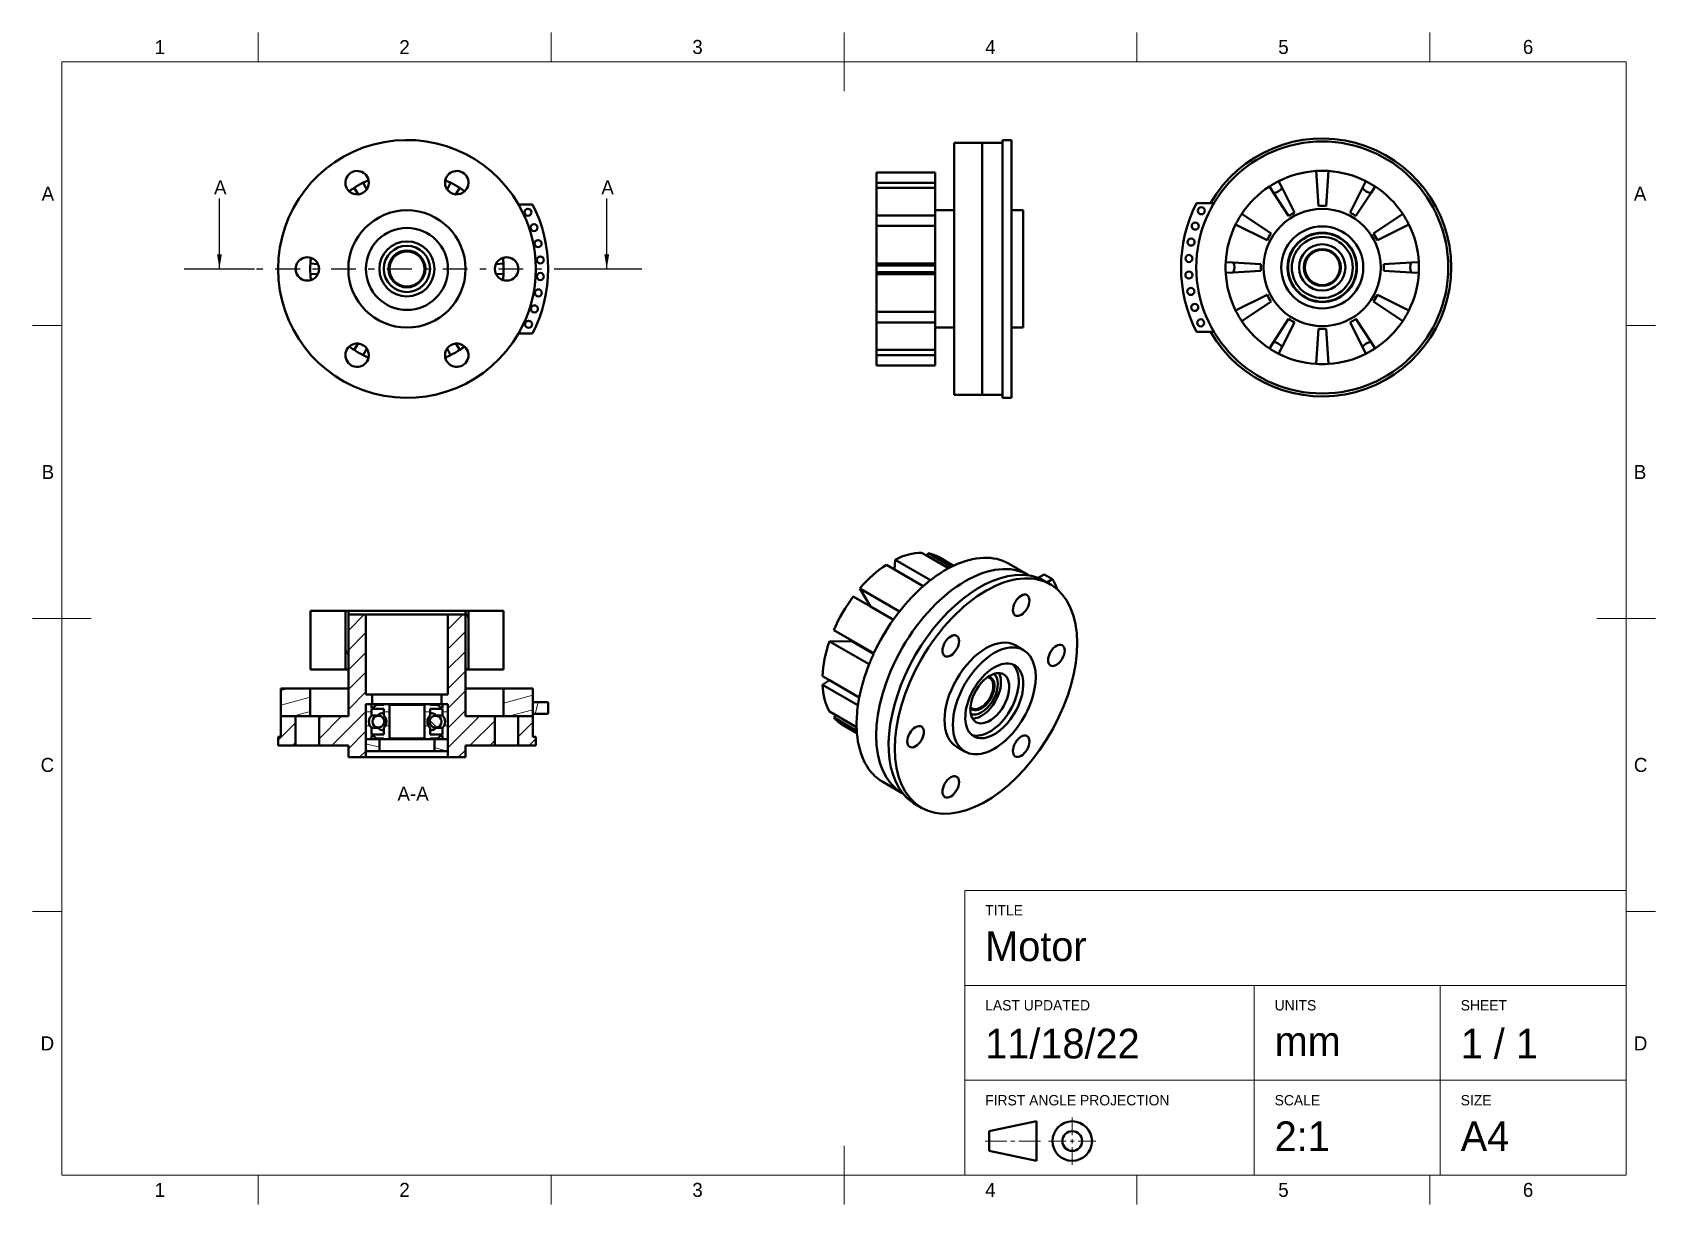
# Model space of a CAD drawing. Header units: millimetres. Extents: x 15 to 292, y 5 to 205.
import ezdxf

# ---------------------------------------------------------------- set-up
doc = ezdxf.new("R2010")
doc.units = ezdxf.units.MM
doc.linetypes.add('SectionLineISO', pattern=[13.758333, 4.233333, -2.116667, 1.058333, -2.116667, 4.233333])
for name, color, linetype in [('Annotations', 7, 'Continuous'), ('Border', 7, 'Continuous'), ('Geometries', 7, 'Continuous')]:
    doc.layers.add(name, color=color, linetype=linetype)
doc.styles.add('Shapr0', font='txt', dxfattribs={"height": 2.3925})
doc.styles.add('Shapr1', font='txt', dxfattribs={"height": 2.3925})
doc.styles.add('Shapr2', font='txt', dxfattribs={"height": 1.19625})
doc.styles.add('Shapr6', font='txt', dxfattribs={"height": 1.19625})
doc.dimstyles.new('ISO-25', dxfattribs={"dimtxt": 2.5, "dimasz": 2.5, "dimexe": 1.25, "dimexo": 0.625, "dimtad": 1, "dimtxsty": 'Standard', "dimcen": 2.5, "dimadec": 0, "dimazin": 0, "dimtfac": 1, "dimtmove": 0, "dimatfit": 3, "dimfxl": 1, "dimarcsym": 0})

# ---------------------------------------------------------------- blocks, each defined once
blk = doc.blocks.new('*U3')
at = {"layer": 'Border', "linetype": 'Continuous', "lineweight": 15}
for p, q in [((287, 58.6), (174.1, 58.6)), ((174.1, 10), (174.1, 58.6)), ((287, 10), (287, 58.6)), ((287, 42.4), (174.1, 42.4)), ((223.5, 10), (223.5, 42.4)), ((255.25, 10), (255.25, 42.4)), ((287, 26.2), (174.1, 26.2)), ((192.450088, 16.837486), (192.450088, 19.875004)), ((177.6, 15.82498), (181.312522, 15.82498)), ((181.987526, 15.82498), (182.66253, 15.82498)), ((187.050056, 15.82498), (183.337534, 15.82498)), ((191.437582, 15.82498), (188.400064, 15.82498)), ((192.112586, 15.82498), (192.78759, 15.82498)), ((192.450088, 15.487478), (192.450088, 16.162482)), ((192.450088, 14.812474), (192.450088, 11.774956)), ((193.462594, 15.82498), (196.500112, 15.82498)), ((287, 10), (174.1, 10))]:
    blk.add_line(p, q, dxfattribs=at)
at = {"layer": 'Border', "linetype": 'Continuous', "lineweight": 40}
for p, q in [((178.275004, 17.51249), (186.375052, 19.2)), ((178.275004, 17.51249), (178.275004, 14.13747)), ((186.375052, 19.2), (186.375052, 12.44996)), ((178.275004, 14.13747), (186.375052, 12.44996))]:
    blk.add_line(p, q, dxfattribs=at)
for radius in [3.37502, 1.68751]:
    blk.add_circle((192.450088, 15.82498), radius, dxfattribs=at)
blk = doc.blocks.new('*U2')
at = {"layer": 'Annotations', "linetype": 'Continuous', "lineweight": -3}
for p, q in [((40.91, 164.65), (52.91, 164.65)), ((107.01, 164.65), (119.01, 164.65))]:
    blk.add_line(p, q, dxfattribs=at)
at = {"layer": 'Annotations', "linetype": 'SectionLineISO', "lineweight": -3, "flags": 128}
blk.add_lwpolyline([(46.91, 164.65), (113.01, 164.65)], dxfattribs=at)
at = {"layer": 'Annotations', "linetype": 'Continuous', "lineweight": -3, "char_height": 2.39, "width": 2000, "attachment_point": 4, "style": 'Shapr2'}
for insert in [(45.99, 178.56), (112.09, 178.56)]:
    blk.add_mtext('A', dxfattribs=dict(at, insert=insert))
at = {"layer": 'Annotations', "linetype": 'Continuous', "lineweight": -3}
for points in [[(46.91, 164.65), (46.91, 176.65)], [(113.01, 164.65), (113.01, 176.65)]]:
    blk.add_leader(points, dimstyle='ISO-25', dxfattribs=at)

msp = doc.modelspace()

# ---------------------------------------------------------------- hatches: boundary and pattern name
at = {"layer": 'Geometries', "linetype": 'Continuous', "lineweight": 15}
h = msp.add_hatch(dxfattribs=at)
h.set_pattern_fill('ANSI31', color=256, scale=0.75, style=0)
h.set_pattern_definition([(45, (79.963, 93.8073), (-1.6838, 1.6838), [])])
h.paths.add_polyline_path([(71.91, 92.05), (72.99, 92.05), (72.99, 90.41), (71.91, 90.41), (71.91, 81.31), (68.91, 81.31), (68.91, 83.31), (63.91, 83.31), (63.91, 88.31), (68.91, 88.31), (68.91, 105.67), (71.91, 105.67)], flags=0)
h.paths.add_polyline_path([(59.91, 83.31), (56.91, 83.31), (56.91, 84.81), (57.41, 84.81), (57.41, 88.31), (59.91, 88.31)], flags=0)
h.paths.add_polyline_path([(100.41, 84.81), (100.91, 84.81), (100.91, 83.31), (97.91, 83.31), (97.91, 88.31), (100.41, 88.31)], flags=0)
h.paths.add_polyline_path([(85.91, 90.41), (84.83, 90.41), (84.83, 92.05), (85.91, 92.05), (85.91, 105.67), (88.91, 105.67), (88.91, 88.31), (93.91, 88.31), (93.91, 83.31), (88.91, 83.31), (88.91, 81.31), (85.91, 81.31)], flags=0)
h = msp.add_hatch(dxfattribs=at)
h.set_pattern_fill('ANSI31', color=256, scale=0.75, angle=60, style=0)
h.set_pattern_definition([(105, (79.963, 93.8073), (-2.3001, -0.6163), [])])
h.paths.add_polyline_path([(89.41, 96.31), (88.91, 96.31), (88.91, 106.31), (89.41, 106.31)], flags=0)
h.paths.add_polyline_path([(68.41, 106.31), (68.91, 106.31), (68.91, 96.31), (68.41, 96.31)], flags=0)
h = msp.add_hatch(dxfattribs=at)
h.set_pattern_fill('ANSI31', color=256, scale=0.75, angle=330, style=0)
h.set_pattern_definition([(15, (79.963, 93.8073), (-0.61631, 2.3001), [])])
h.paths.add_polyline_path([(57.41, 93.05), (62.41, 93.05), (62.41, 88.31), (57.41, 88.31)], flags=0)
h.paths.add_polyline_path([(95.41, 93.05), (100.41, 93.05), (100.41, 88.31), (95.41, 88.31)], flags=0)
h = msp.add_hatch(dxfattribs=at)
h.set_pattern_fill('ANSI31', color=256, scale=0.75, angle=315, style=0)
h.set_pattern_definition([(0, (79.963, 93.8073), (0, 2.38125), [])])
h.paths.add_polyline_path([(74.96, 85.19), (74.96, 86.32), (75.12, 86.51), (75.25, 86.72), (75.34, 86.94), (75.4, 87.18), (75.41, 87.43), (75.39, 87.67), (75.32, 87.91), (75.22, 88.13), (75.08, 88.33), (74.96, 89.6), (72.86, 89.6), (72.86, 88.47), (72.7, 88.28), (72.57, 88.07), (72.48, 87.85), (72.43, 87.61), (72.41, 87.36), (72.44, 87.12), (72.5, 86.88), (72.6, 86.66), (72.74, 86.46), (72.86, 85.19)], flags=0)
h.paths.add_polyline_path([(74.96, 84.4), (73.71, 84.52), (73.07, 85.04), (72.86, 85.04), (72.86, 84.4), (72.06, 84.4), (71.91, 84.53), (71.91, 90.25), (72.05, 90.39), (72.86, 90.4), (72.86, 89.75), (73.07, 89.75), (73.71, 90.28), (74.96, 90.28), (75.76, 90.4), (75.91, 90.26), (75.91, 84.55), (75.78, 84.4)], flags=0)
h.paths.add_polyline_path([(82.86, 89.6), (82.86, 88.47), (82.7, 88.28), (82.57, 88.07), (82.48, 87.85), (82.43, 87.61), (82.41, 87.36), (82.44, 87.12), (82.5, 86.88), (82.6, 86.66), (82.74, 86.46), (82.86, 85.19), (84.96, 85.19), (84.96, 86.32), (85.12, 86.51), (85.25, 86.72), (85.34, 86.94), (85.4, 87.18), (85.41, 87.43), (85.39, 87.67), (85.32, 87.91), (85.22, 88.13), (85.08, 88.33), (84.96, 89.6)], flags=0)
h.paths.add_polyline_path([(82.86, 84.52), (82.06, 84.4), (81.91, 84.53), (81.91, 90.25), (82.05, 90.39), (82.86, 90.4), (84.12, 90.28), (84.75, 89.75), (84.96, 89.75), (84.96, 90.4), (85.76, 90.4), (85.91, 90.26), (85.91, 84.55), (85.78, 84.4), (84.96, 84.4), (84.96, 85.04), (84.75, 85.04), (84.12, 84.52)], flags=0)
h = msp.add_hatch(dxfattribs=at)
h.set_pattern_fill('ANSI31', color=256, scale=0.75, angle=30, style=0)
h.set_pattern_definition([(75, (79.963, 93.8073), (-2.3001, 0.61631), [])])
h.paths.add_polyline_path([(100.41, 90.71), (103.01, 90.71), (103.01, 88.71), (100.41, 88.71)], flags=0)
h = msp.add_hatch(dxfattribs=at)
h.set_pattern_fill('ANSI31', color=256, scale=0.75, angle=45, style=0)
h.set_pattern_definition([(90, (79.963, 93.8073), (-2.38125, 1e-16), [])])
h.paths.add_polyline_path([(74.04, 88.4), (74.26, 88.38), (74.45, 88.31), (74.62, 88.21), (74.77, 88.08), (74.9, 87.92), (74.98, 87.74), (75.03, 87.55), (75.04, 87.35), (75.01, 87.15), (74.95, 86.96), (74.84, 86.79), (74.71, 86.64), (74.54, 86.53), (74.36, 86.44), (74.17, 86.4), (73.97, 86.39), (73.77, 86.43), (73.58, 86.5), (73.41, 86.61), (73.27, 86.75), (73.16, 86.91), (73.08, 87.09), (73.04, 87.29), (73.04, 87.49), (73.08, 87.69), (73.15, 87.87), (73.26, 88.04), (73.41, 88.18), (73.58, 88.29), (73.76, 88.36), (73.96, 88.4)], flags=0)
h = msp.add_hatch(dxfattribs=at)
h.set_pattern_fill('ANSI31', color=256, scale=0.75, angle=90, style=0)
h.set_pattern_definition([(135, (79.963, 93.8073), (-1.6838, -1.6838), [])])
h.paths.add_polyline_path([(83.79, 88.4), (84.01, 88.38), (84.2, 88.31), (84.37, 88.21), (84.52, 88.08), (84.64, 87.92), (84.73, 87.74), (84.78, 87.55), (84.79, 87.35), (84.76, 87.15), (84.7, 86.96), (84.59, 86.79), (84.46, 86.64), (84.29, 86.53), (84.11, 86.44), (83.92, 86.4), (83.72, 86.39), (83.52, 86.43), (83.33, 86.5), (83.16, 86.61), (83.02, 86.75), (82.91, 86.91), (82.83, 87.09), (82.79, 87.29), (82.79, 87.49), (82.82, 87.69), (82.9, 87.87), (83.01, 88.04), (83.16, 88.18), (83.32, 88.29), (83.51, 88.36), (83.71, 88.4)], flags=0)
h = msp.add_hatch(dxfattribs=at)
h.set_pattern_fill('ANSI31', color=256, scale=0.75, angle=300, style=0)
h.set_pattern_definition([(345, (79.963, 93.8073), (0.6163, 2.3001), [])])
h.paths.add_polyline_path([(74.21, 84.39), (74.21, 82.39), (71.91, 82.39), (71.91, 84.39)], flags=0)
h.paths.add_polyline_path([(85.91, 84.39), (85.91, 82.39), (83.61, 82.39), (83.61, 84.39)], flags=0)

# ---------------------------------------------------------------- linework, layer by layer
at = {"layer": 'Border', "linetype": 'Continuous', "lineweight": 15}
for p, q in [((53.5, 200), (53.5, 205)), ((103.5, 200), (103.5, 205)), ((153.5, 195), (153.5, 205)), ((203.5, 200), (203.5, 205)), ((253.5, 200), (253.5, 205)), ((287, 200), (20, 200)), ((20, 200), (20, 10)), ((287, 10), (287, 200)), ((20, 155), (15, 155)), ((287, 155), (292, 155)), ((25, 105), (15, 105)), ((282, 105), (292, 105)), ((20, 55), (15, 55)), ((287, 55), (292, 55)), ((153.5, 15), (153.5, 5)), ((20, 10), (287, 10)), ((53.5, 10), (53.5, 5)), ((103.5, 10), (103.5, 5)), ((203.5, 10), (203.5, 5)), ((253.5, 10), (253.5, 5))]:
    msp.add_line(p, q, dxfattribs=at)
at = {"layer": 'Geometries', "linetype": 'Continuous', "lineweight": 40}
for p, q in [((172.32, 174.65), (172.32, 186.15)), ((177.06, 186.15), (172.32, 186.15)), ((177.06, 143.15), (177.06, 186.15)), ((180.56, 186.15), (177.06, 186.15)), ((177.06, 143.15), (177.06, 186.15)), ((180.56, 186.15), (180.56, 186.65)), ((182.06, 186.65), (180.56, 186.65)), ((180.56, 143.15), (180.56, 186.15)), ((182.06, 174.65), (182.06, 186.65)), ((159.06, 179.37), (159.06, 181.12)), ((159.06, 181.12), (169.06, 181.12)), ((169.06, 179.37), (169.06, 181.12)), ((234.08, 181.37), (234.46, 175.38)), ((236.17, 181.37), (235.79, 175.38)), ((69.89, 178.46), (70.6, 177.38)), ((71.46, 179.37), (72.05, 178.22)), ((86.36, 179.37), (85.78, 178.22)), ((87.94, 178.46), (87.23, 177.38)), ((159.06, 179.37), (169.06, 179.37)), ((159.06, 179.37), (159.06, 178.46)), ((159.06, 173.79), (159.06, 178.46)), ((159.06, 178.46), (169.06, 178.46)), ((169.06, 179.37), (169.06, 178.46)), ((169.06, 174.65), (169.06, 178.46)), ((226.1, 178.71), (226.81, 177.63)), ((226.81, 177.63), (229.38, 173.69)), ((227.67, 179.62), (228.26, 178.47)), ((228.26, 178.47), (230.38, 174.27)), ((241.99, 178.47), (239.86, 174.27)), ((243.44, 177.63), (240.87, 173.69)), ((242.57, 179.62), (241.99, 178.47)), ((244.15, 178.71), (243.44, 177.63)), ((97.97, 175.65), (100.36, 175.65)), ((172.32, 174.65), (169.06, 174.65)), ((169.06, 173.79), (169.06, 174.65)), ((172.32, 154.65), (172.32, 174.65)), ((182.06, 154.65), (182.06, 174.65)), ((182.06, 174.65), (184.06, 174.65)), ((184.06, 154.65), (184.06, 174.65)), ((216.07, 175.9), (213.68, 175.9)), ((216.65, 175.9), (216.07, 175.9)), ((159.06, 173.79), (159.06, 171.98)), ((159.06, 173.79), (169.06, 173.79)), ((159.06, 165.56), (159.06, 171.98)), ((159.06, 171.98), (169.06, 171.98)), ((169.06, 173.79), (169.06, 171.98)), ((169.06, 165.56), (169.06, 171.98)), ((220.34, 172.23), (225.72, 169.56)), ((221.39, 174.04), (226.38, 170.72)), ((248.86, 174.04), (243.87, 170.72)), ((249.91, 172.23), (244.53, 169.56)), ((62.44, 165.56), (63.73, 165.49)), ((62.44, 163.74), (63.73, 163.81)), ((95.39, 165.56), (94.1, 165.49)), ((95.39, 163.74), (94.1, 163.81)), ((159.06, 165.56), (169.06, 165.56)), ((159.06, 165.56), (159.06, 165.23)), ((159.06, 165.23), (159.06, 164.07)), ((159.06, 165.23), (169.06, 165.23)), ((159.06, 163.74), (159.06, 164.07)), ((159.06, 164.07), (169.06, 164.07)), ((159.06, 157.32), (159.06, 163.74)), ((159.06, 163.74), (169.06, 163.74)), ((169.06, 165.56), (169.06, 165.23)), ((169.06, 165.23), (169.06, 164.07)), ((169.06, 163.74), (169.06, 164.07)), ((169.06, 157.32), (169.06, 163.74)), ((218.65, 165.81), (219.94, 165.74)), ((218.65, 163.99), (219.94, 164.06)), ((219.94, 165.74), (224.64, 165.48)), ((219.94, 164.06), (224.64, 164.32)), ((250.31, 165.74), (245.61, 165.48)), ((250.31, 164.06), (245.61, 164.32)), ((251.6, 165.81), (250.31, 165.74)), ((251.6, 163.99), (250.31, 164.06)), ((220.34, 157.58), (225.72, 160.24)), ((221.39, 155.76), (226.38, 159.08)), ((248.86, 155.76), (243.87, 159.08)), ((249.91, 157.58), (244.53, 160.24)), ((159.06, 155.51), (159.06, 157.32)), ((159.06, 157.32), (169.06, 157.32)), ((159.06, 150.84), (159.06, 155.51)), ((159.06, 155.51), (169.06, 155.51)), ((169.06, 155.51), (169.06, 157.32)), ((169.06, 154.65), (169.06, 155.51)), ((226.81, 152.17), (229.38, 156.11)), ((228.26, 151.33), (230.38, 155.53)), ((241.99, 151.33), (239.86, 155.53)), ((243.44, 152.17), (240.87, 156.11)), ((97.97, 153.65), (100.36, 153.65)), ((169.06, 150.84), (169.06, 154.65)), ((172.32, 154.65), (169.06, 154.65)), ((172.32, 143.15), (172.32, 154.65)), ((182.06, 154.65), (184.06, 154.65)), ((182.06, 142.65), (182.06, 154.65)), ((216.07, 153.9), (213.68, 153.9)), ((216.65, 153.9), (216.07, 153.9)), ((234.08, 148.43), (234.46, 154.42)), ((235.79, 154.42), (236.17, 148.43)), ((69.89, 150.84), (70.6, 151.92)), ((71.46, 149.93), (72.05, 151.08)), ((86.36, 149.93), (85.78, 151.08)), ((87.94, 150.84), (87.23, 151.92)), ((159.06, 149.93), (159.06, 150.84)), ((159.06, 150.84), (169.06, 150.84)), ((159.06, 148.18), (159.06, 149.93)), ((159.06, 149.93), (169.06, 149.93)), ((169.06, 149.93), (169.06, 150.84)), ((169.06, 148.18), (169.06, 149.93)), ((226.1, 151.09), (226.81, 152.17)), ((227.67, 150.18), (228.26, 151.33)), ((242.57, 150.18), (241.99, 151.33)), ((244.15, 151.09), (243.44, 152.17)), ((159.06, 148.18), (169.06, 148.18)), ((177.06, 143.15), (172.32, 143.15)), ((180.56, 143.15), (177.06, 143.15)), ((180.56, 142.65), (180.56, 143.15)), ((182.06, 142.65), (180.56, 142.65)), ((160.73, 114.17), (162.12, 113.37)), ((162.21, 115.03), (162.12, 113.37)), ((162.21, 115.03), (168.25, 111.54)), ((166.74, 116.22), (167.67, 115.68)), ((167.85, 116.12), (167.67, 115.68)), ((167.67, 115.68), (171.33, 113.57)), ((167.85, 116.12), (171.82, 113.82)), ((172.2, 114.01), (169.72, 115.44)), ((184.95, 112.43), (181.6, 114.36)), ((162.12, 113.37), (167.03, 110.53)), ((185.09, 112.34), (184.95, 112.43)), ((186.63, 111.93), (187.66, 112.52)), ((187.66, 112.52), (189.08, 111.71)), ((188.14, 111.16), (187.67, 111.43)), ((188.14, 111.16), (189.08, 111.71)), ((188.69, 110.84), (188.14, 111.16)), ((188.73, 110.82), (188.69, 110.84)), ((155.09, 108.75), (158, 107.07)), ((156.2, 110.13), (158, 107.07)), ((156.2, 110.13), (162.98, 106.22)), ((62.44, 106.31), (62.44, 96.31)), ((62.44, 106.31), (68.41, 106.31)), ((68.41, 96.31), (68.41, 106.31)), ((68.91, 106.31), (68.41, 106.31)), ((88.91, 106.31), (68.91, 106.31)), ((68.91, 106.31), (68.91, 96.31)), ((71.91, 105.67), (68.91, 105.67)), ((68.91, 96.31), (68.91, 105.67)), ((85.91, 105.67), (71.91, 105.67)), ((71.91, 105.67), (71.91, 92.05)), ((88.91, 105.67), (85.91, 105.67)), ((85.91, 92.05), (85.91, 105.67)), ((89.41, 106.31), (88.91, 106.31)), ((88.91, 96.31), (88.91, 106.31)), ((88.91, 105.67), (88.91, 96.31)), ((95.39, 106.31), (89.41, 106.31)), ((89.41, 106.31), (89.41, 96.31)), ((95.39, 106.31), (95.39, 96.31)), ((158, 107.07), (161.92, 104.8)), ((151.76, 103.01), (154.85, 101.22)), ((151.02, 101.1), (154.82, 101.12)), ((151.02, 101.1), (157.79, 97.19)), ((154.82, 101.12), (158.55, 98.97)), ((154.85, 101.22), (158.59, 99.06)), ((182.73, 100.43), (184.15, 99.61)), ((62.44, 96.31), (68.41, 96.31)), ((68.43, 96.31), (68.41, 96.31)), ((68.91, 96.31), (68.43, 96.31)), ((68.91, 93.05), (68.91, 96.31)), ((89.4, 96.31), (88.91, 96.31)), ((88.91, 93.05), (88.91, 96.31)), ((89.41, 96.31), (89.4, 96.31)), ((95.39, 96.31), (89.41, 96.31)), ((149.82, 95.17), (151.04, 94.47)), ((149.82, 93.69), (151.04, 94.47)), ((151.04, 94.47), (156.11, 91.54)), ((178.36, 94.87), (178.36, 94.87)), ((62.41, 93.05), (57.41, 93.05)), ((57.41, 88.31), (57.41, 93.05)), ((68.91, 93.05), (62.41, 93.05)), ((62.41, 88.31), (62.41, 93.05)), ((68.91, 88.31), (68.91, 93.05)), ((72.99, 92.05), (71.91, 92.05)), ((84.83, 92.05), (72.99, 92.05)), ((72.99, 92.05), (72.99, 90.41)), ((84.83, 90.41), (84.83, 92.05)), ((85.91, 92.05), (84.83, 92.05)), ((95.41, 93.05), (88.91, 93.05)), ((88.91, 88.31), (88.91, 93.05)), ((100.41, 93.05), (95.41, 93.05)), ((95.41, 93.05), (95.41, 88.31)), ((100.41, 90.71), (100.41, 93.05)), ((149.82, 93.69), (155.88, 90.19)), ((71.91, 90.41), (72.99, 90.41)), ((71.91, 90.41), (71.91, 81.31)), ((71.91, 88.31), (71.91, 90.25)), ((72.86, 90.4), (72.06, 90.4)), ((74.96, 90.4), (72.86, 90.4)), ((72.86, 90.4), (72.86, 89.75)), ((73.07, 89.75), (72.86, 89.75)), ((74.96, 89.6), (72.86, 89.6)), ((72.86, 89.6), (72.86, 88.47)), ((84.83, 90.41), (72.99, 90.41)), ((73.71, 90.28), (73.07, 89.75)), ((74.96, 90.28), (73.71, 90.28)), ((75.76, 90.4), (74.96, 90.4)), ((74.96, 90.28), (74.96, 90.4)), ((74.96, 88.89), (74.96, 89.6)), ((74.96, 88.89), (74.96, 88.47)), ((82.06, 90.4), (75.76, 90.4)), ((75.91, 90.25), (81.91, 90.25)), ((75.91, 90.25), (75.91, 84.55)), ((81.91, 84.55), (81.91, 90.25)), ((82.86, 90.4), (82.06, 90.4)), ((84.96, 90.4), (82.86, 90.4)), ((82.86, 90.28), (82.86, 90.4)), ((84.12, 90.28), (82.86, 90.28)), ((84.96, 89.6), (82.86, 89.6)), ((82.86, 88.89), (82.86, 89.6)), ((82.86, 88.47), (82.86, 88.89)), ((84.75, 89.75), (84.12, 90.28)), ((84.96, 89.75), (84.75, 89.75)), ((84.83, 90.41), (85.91, 90.41)), ((85.76, 90.4), (84.96, 90.4)), ((84.96, 89.75), (84.96, 90.4)), ((84.96, 88.47), (84.96, 89.6)), ((85.91, 81.31), (85.91, 90.41)), ((85.91, 88.31), (85.91, 90.25)), ((103.01, 90.71), (100.41, 90.71)), ((100.41, 90.71), (100.41, 88.71)), ((100.41, 90.71), (100.41, 88.71)), ((100.41, 88.31), (100.41, 88.71)), ((100.74, 88.71), (100.41, 88.71)), ((101.08, 88.71), (100.74, 88.71)), ((102.28, 88.71), (101.08, 88.71)), ((103.01, 88.71), (102.28, 88.71)), ((103.01, 90.71), (103.01, 88.71)), ((151.02, 89.14), (152.08, 88.52)), ((62.41, 88.31), (57.41, 88.31)), ((59.91, 88.31), (57.41, 88.31)), ((57.41, 88.31), (57.41, 84.81)), ((59.91, 88.31), (59.91, 83.31)), ((62.52, 88.31), (62.41, 88.31)), ((63.91, 88.31), (62.52, 88.31)), ((68.91, 88.31), (63.91, 88.31)), ((63.91, 83.31), (63.91, 88.31)), ((71.91, 84.55), (71.91, 88.31)), ((73.95, 88.47), (72.86, 88.47)), ((72.86, 86.32), (73.95, 86.32)), ((72.86, 86.32), (72.86, 85.19)), ((74.96, 86.32), (74.96, 85.9)), ((74.96, 85.19), (74.96, 85.9)), ((82.86, 85.9), (82.86, 86.32)), ((82.86, 85.19), (82.86, 85.9)), ((84.96, 88.47), (83.87, 88.47)), ((83.87, 86.32), (84.96, 86.32)), ((84.96, 85.19), (84.96, 86.32)), ((85.91, 84.55), (85.91, 88.31)), ((93.91, 88.31), (88.91, 88.31)), ((95.3, 88.31), (93.91, 88.31)), ((93.91, 88.31), (93.91, 83.31)), ((95.41, 88.31), (95.3, 88.31)), ((100.41, 88.31), (95.41, 88.31)), ((100.41, 88.31), (97.91, 88.31)), ((97.91, 83.31), (97.91, 88.31)), ((100.41, 88.31), (100.41, 84.81)), ((151.76, 88.08), (152.08, 88.52)), ((151.76, 88.08), (155.68, 85.82)), ((152.08, 88.52), (155.65, 86.46)), ((153.22, 86.87), (155.7, 85.43)), ((57.41, 84.81), (56.91, 84.81)), ((56.91, 84.81), (56.91, 83.31)), ((59.91, 83.31), (56.91, 83.31)), ((63.91, 83.31), (59.91, 83.31)), ((68.41, 83.31), (63.91, 83.31)), ((68.91, 83.31), (68.41, 83.31)), ((68.91, 83.31), (68.91, 81.31)), ((74.21, 84.39), (71.91, 84.39)), ((71.91, 82.39), (71.91, 84.39)), ((72.86, 84.4), (72.06, 84.4)), ((74.96, 85.19), (72.86, 85.19)), ((73.07, 85.04), (72.86, 85.04)), ((72.86, 85.04), (72.86, 84.4)), ((74.96, 84.4), (72.86, 84.4)), ((73.07, 85.04), (73.71, 84.52)), ((74.96, 84.52), (73.71, 84.52)), ((83.61, 84.39), (74.21, 84.39)), ((74.21, 84.39), (74.21, 82.39)), ((74.96, 84.52), (74.96, 84.4)), ((75.76, 84.4), (74.96, 84.4)), ((75.76, 84.4), (82.06, 84.4)), ((81.91, 84.55), (75.91, 84.55)), ((82.86, 84.4), (82.06, 84.4)), ((84.96, 85.19), (82.86, 85.19)), ((84.12, 84.52), (82.86, 84.52)), ((82.86, 84.52), (82.86, 84.4)), ((84.96, 84.4), (82.86, 84.4)), ((85.91, 84.39), (83.61, 84.39)), ((83.61, 82.39), (83.61, 84.39)), ((84.12, 84.52), (84.75, 85.04)), ((84.96, 85.04), (84.75, 85.04)), ((84.96, 84.4), (84.96, 85.04)), ((85.76, 84.4), (84.96, 84.4)), ((85.91, 82.39), (85.91, 84.39)), ((89.41, 83.31), (88.91, 83.31)), ((88.91, 83.31), (88.91, 81.31)), ((93.91, 83.31), (89.41, 83.31)), ((97.91, 83.31), (93.91, 83.31)), ((100.91, 83.31), (97.91, 83.31)), ((100.91, 84.81), (100.41, 84.81)), ((100.91, 84.81), (100.91, 83.31)), ((172.73, 83.11), (174.15, 82.29)), ((71.91, 81.31), (68.91, 81.31)), ((74.21, 82.39), (71.91, 82.39)), ((71.91, 81.31), (85.91, 81.31)), ((83.61, 82.39), (74.21, 82.39)), ((85.91, 82.39), (83.61, 82.39)), ((88.91, 81.31), (85.91, 81.31)), ((163.45, 75.19), (160.1, 77.12)), ((163.59, 75.1), (163.45, 75.19)), ((165.67, 73.33), (166.73, 72.71))]:
    msp.add_line(p, q, dxfattribs=at)
at = {"layer": 'Geometries', "linetype": 'Continuous', "lineweight": 40, "flags": 128}
for points in [[(178.01, 94.99), (178.02, 94.98), (178.04, 94.98), (178.06, 94.98), (178.08, 94.97), (178.09, 94.97), (178.11, 94.97), (178.13, 94.96), (178.14, 94.96)], [(178.14, 94.96), (178.15, 94.96), (178.16, 94.95), (178.18, 94.95), (178.2, 94.94), (178.22, 94.94), (178.23, 94.93), (178.25, 94.92), (178.27, 94.91), (178.28, 94.91), (178.3, 94.9), (178.32, 94.89), (178.33, 94.89)], [(178.33, 94.89), (178.33, 94.88), (178.35, 94.87), (178.36, 94.87)], [(175.17, 89.82), (175.16, 89.83), (175.15, 89.84), (175.13, 89.85), (175.12, 89.87), (175.11, 89.88), (175.1, 89.9), (175.09, 89.91), (175.08, 89.92)], [(175.31, 89.7), (175.3, 89.71), (175.28, 89.72), (175.27, 89.73), (175.25, 89.74), (175.24, 89.75), (175.23, 89.77), (175.21, 89.78), (175.2, 89.79), (175.19, 89.8), (175.17, 89.81), (175.17, 89.82)], [(175.33, 89.69), (175.31, 89.7), (175.31, 89.7)], [(175.36, 89.67), (175.34, 89.68), (175.33, 89.69), (175.33, 89.69)]]:
    msp.add_lwpolyline(points, dxfattribs=at)
at = {"layer": 'Geometries', "linetype": 'Continuous', "lineweight": 40}
for centre, radius in [((235.12, 164.9), 21.5), ((78.91, 164.65), 10), ((99.56, 174.32), 0.6), ((214.48, 174.57), 0.6), ((235.12, 164.9), 10), ((100.6, 171.7), 0.6), ((213.44, 171.95), 0.6), ((235.12, 164.9), 7), ((78.91, 164.65), 7), ((78.91, 164.65), 4.7), ((101.3, 168.97), 0.6), ((212.74, 169.22), 0.6), ((235.12, 164.9), 5.92), ((235.12, 164.9), 5.84), ((235.12, 164.9), 5.21), ((78.91, 164.65), 3.95), ((78.91, 164.65), 3.15), ((78.91, 164.65), 3), ((101.66, 166.18), 0.6), ((212.37, 166.43), 0.6), ((235.12, 164.9), 3.95), ((235.12, 164.9), 3.15), ((235.12, 164.9), 3), ((101.68, 163.36), 0.6), ((212.36, 163.61), 0.6), ((101.34, 160.56), 0.6), ((212.69, 160.81), 0.6), ((100.67, 157.83), 0.6), ((213.37, 158.08), 0.6), ((99.66, 155.2), 0.6), ((214.38, 155.45), 0.6)]:
    msp.add_circle(centre, radius, dxfattribs=at)
for centre, radius, start, end in [((78.91, 164.65), 22, 30, 330), ((235.12, 164.9), 22, 210, 150), ((70.41, 179.37), 2, 12.233, 227.767), ((87.41, 179.37), 2, 312.233, 167.767), ((235.12, 164.9), 16.5, 93.6415, 116.8403), ((235.12, 164.9), 16.5, 86.3585, 93.6415), ((235.12, 164.9), 16.5, 63.1597, 86.3585), ((78.91, 164.65), 16.5, 123.1597, 126.6285), ((70.41, 179.37), 2, 227.767, 275.2217), ((78.91, 164.65), 16.5, 116.8403, 123.1597), ((70.41, 179.37), 2, 275.2217, 324.7783), ((78.91, 164.65), 16.5, 113.3715, 116.8403), ((70.41, 179.37), 2, 324.7783, 12.233), ((87.41, 179.37), 2, 167.767, 215.2217), ((78.91, 164.65), 16.5, 63.1597, 66.6285), ((87.41, 179.37), 2, 215.2217, 264.7783), ((78.91, 164.65), 16.5, 56.8403, 63.1597), ((87.41, 179.37), 2, 264.7783, 312.233), ((78.91, 164.65), 16.5, 53.3715, 56.8403), ((235.12, 164.9), 16.5, 123.1597, 146.3585), ((235.12, 164.9), 16.5, 116.8403, 123.1597), ((226.62, 179.62), 2, 275.2217, 324.7783), ((243.62, 179.62), 2, 215.2217, 264.7783), ((235.12, 164.9), 16.5, 56.8403, 63.1597), ((235.12, 164.9), 16.5, 33.6415, 56.8403), ((78.91, 164.65), 22, 330, 30), ((78.91, 164.65), 24.1, 332.8429, 27.1571), ((235.12, 164.9), 24.1, 152.8429, 207.1571), ((235.12, 164.9), 10.5, 86.3585, 93.6415), ((235.12, 164.9), 16.5, 153.6415, 176.8403), ((235.12, 164.9), 16.5, 146.3585, 153.6415), ((235.12, 164.9), 10.5, 116.8403, 123.1597), ((235.12, 164.9), 10.5, 56.8403, 63.1597), ((235.12, 164.9), 16.5, 26.3585, 33.6415), ((235.12, 164.9), 16.5, 3.1597, 26.3585), ((235.12, 164.9), 10.5, 146.3585, 153.6415), ((235.12, 164.9), 10.5, 26.3585, 33.6415), ((61.91, 164.65), 2, 72.233, 287.767), ((78.91, 164.65), 16.5, 173.3715, 176.8403), ((61.91, 164.65), 2, 24.7783, 72.233), ((95.91, 164.65), 2, 107.767, 155.2217), ((95.91, 164.65), 2, 252.233, 107.767), ((78.91, 164.65), 16.5, 3.1597, 6.6285), ((78.91, 164.65), 16.5, 176.8403, 183.1597), ((78.91, 164.65), 16.5, 183.1597, 186.6285), ((61.91, 164.65), 2, 287.767, 335.2217), ((61.91, 164.65), 2, 335.2217, 24.7783), ((95.91, 164.65), 2, 155.2217, 204.7783), ((95.91, 164.65), 2, 204.7783, 252.233), ((78.91, 164.65), 16.5, 353.3715, 356.8403), ((78.91, 164.65), 16.5, 356.8403, 3.1597), ((235.12, 164.9), 16.5, 176.8403, 183.1597), ((235.12, 164.9), 16.5, 183.1597, 206.3585), ((218.12, 164.9), 2, 335.2217, 24.7783), ((235.12, 164.9), 10.5, 176.8403, 183.1597), ((235.12, 164.9), 10.5, 356.8403, 3.1597), ((235.12, 164.9), 16.5, 333.6415, 356.8403), ((252.12, 164.9), 2, 155.2217, 204.7783), ((235.12, 164.9), 16.5, 356.8403, 3.1597), ((235.12, 164.9), 10.5, 206.3585, 213.6415), ((235.12, 164.9), 10.5, 326.3585, 333.6415), ((235.12, 164.9), 16.5, 206.3585, 213.6415), ((235.12, 164.9), 16.5, 213.6415, 236.8403), ((235.12, 164.9), 10.5, 236.8403, 243.1597), ((235.12, 164.9), 10.5, 296.8403, 303.1597), ((235.12, 164.9), 16.5, 303.1597, 326.3585), ((235.12, 164.9), 16.5, 326.3585, 333.6415), ((235.12, 164.9), 10.5, 266.3585, 273.6415), ((70.41, 149.93), 2, 132.233, 347.767), ((70.41, 149.93), 2, 84.7783, 132.233), ((78.91, 164.65), 16.5, 233.3715, 236.8403), ((78.91, 164.65), 16.5, 236.8403, 243.1597), ((70.41, 149.93), 2, 35.2217, 84.7783), ((78.91, 164.65), 16.5, 243.1597, 246.6285), ((70.41, 149.93), 2, 347.767, 35.2217), ((87.41, 149.93), 2, 144.7783, 192.233), ((87.41, 149.93), 2, 192.233, 47.767), ((78.91, 164.65), 16.5, 293.3715, 296.8403), ((87.41, 149.93), 2, 95.2217, 144.7783), ((78.91, 164.65), 16.5, 296.8403, 303.1597), ((87.41, 149.93), 2, 47.767, 95.2217), ((78.91, 164.65), 16.5, 303.1597, 306.6285), ((235.12, 164.9), 16.5, 236.8403, 243.1597), ((226.62, 150.18), 2, 35.2217, 84.7783), ((235.12, 164.9), 16.5, 243.1597, 266.3585), ((235.12, 164.9), 16.5, 273.6415, 296.8403), ((243.62, 150.18), 2, 95.2217, 144.7783), ((235.12, 164.9), 16.5, 296.8403, 303.1597), ((235.12, 164.9), 16.5, 266.3585, 273.6415), ((72.06, 90.25), 0.15, 90, 180), ((75, 87.4), 1.5, 91.5603, 134.427), ((75.76, 90.25), 0.15, 0, 90), ((82.06, 90.25), 0.15, 90, 180), ((82.82, 87.4), 1.5, 45.573, 88.4397), ((85.76, 90.25), 0.15, 0, 90), ((73.91, 87.4), 1.5, 134.427, 225.573), ((74.04, 87.4), 1.01, 99.055, 260.945), ((75, 87.4), 1.5, 134.427, 138.5219), ((74.04, 87.4), 1.01, 65.0495, 99.055), ((74.04, 87.4), 1.01, 260.945, 65.0495), ((75, 87.4), 1.5, 221.4781, 225.573), ((75, 87.4), 1.5, 225.573, 268.4397), ((73.91, 87.4), 1.5, 314.427, 45.573), ((83.91, 87.4), 1.5, 134.427, 225.573), ((83.79, 87.4), 1.01, 80.945, 279.055), ((82.82, 87.4), 1.5, 271.5603, 314.427), ((82.82, 87.4), 1.5, 41.4781, 45.573), ((82.82, 87.4), 1.5, 314.427, 318.5219), ((83.79, 87.4), 1.01, 279.055, 80.945), ((83.91, 87.4), 1.5, 314.427, 45.573), ((72.06, 84.55), 0.15, 180, 270), ((75.76, 84.55), 0.15, 270, 0), ((82.06, 84.55), 0.15, 180, 270), ((85.76, 84.55), 0.15, 270, 0)]:
    msp.add_arc(centre, radius, start, end, dxfattribs=at)
for centre, major_axis, start_param, end_param in [((161.47, 101.16), (-8.25, -14.29), 3.990546, 4.395442), ((174.2, 93.81), (-10.75, -18.62), 3.141593, 6.283185), ((174.2, 93.81), (-10.75, -18.62), 3.141593, 6.283185), ((177.73, 91.77), (-11, -19.05), 3.141593, 6.283185), ((161.47, 101.16), (-8.25, -14.29), 3.45854, 3.863435), ((161.47, 101.16), (-8.25, -14.29), 3.141593, 3.348245), ((170.85, 95.74), (-10.75, -18.62), 3.862642, 3.895212), ((170.85, 95.74), (-10.75, -18.62), 3.837548, 3.862642), ((170.85, 95.74), (-10.75, -18.62), 3.141593, 3.837548), ((176.67, 92.38), (-11, -19.05), 3.355199, 6.069579), ((170.85, 95.74), (-10.75, -18.62), 4.098521, 4.18057), ((170.85, 95.74), (-10.75, -18.62), 3.895212, 4.098521), ((176.67, 92.38), (-11, -19.05), 3.232191, 3.355199), ((176.67, 92.38), (-11, -19.05), 3.141593, 3.232191), ((188.51, 110.3), (-0.3, -0.52), 2.766953, 3.503902), ((177.73, 91.77), (-11, -19.05), 3.126028, 3.141593), ((173.92, 93.97), (-12.05, -20.87), 2.706555, 2.830175), ((161.47, 101.16), (-8.25, -14.29), 4.505737, 4.910633), ((170.85, 95.74), (-10.75, -18.62), 4.18057, 4.470861), ((177.73, 91.77), (-11, -19.05), 0, 3.026793), ((177.73, 91.77), (-11, -19.05), 3.026793, 3.126028), ((170.85, 95.74), (-10.75, -18.62), 4.470861, 4.554264), ((170.85, 95.74), (-10.75, -18.62), 4.554264, 4.864116), ((161.47, 101.16), (-8.25, -14.29), 5.037744, 5.44264), ((161.47, 101.16), (5.25, 9.09), 1.885452, 1.896151), ((177.73, 91.77), (-5, -8.66), 3.141593, 6.283185), ((179.15, 90.95), (-5, -8.66), 3.141593, 6.283185), ((170.85, 95.74), (-10.75, -18.62), 4.960227, 5.249816), ((170.85, 95.74), (-10.75, -18.62), 4.869136, 4.960227), ((170.85, 95.74), (-10.75, -18.62), 4.864116, 4.869136), ((179.15, 90.95), (3.5, 6.06), 0.109465, 2.811864), ((179.15, 90.95), (-5, -8.66), 0, 3.141593), ((178.38, 91.39), (-3.5, -6.06), 0.109465, 3.032127), ((179.15, 90.95), (3.5, 6.06), 3.032127, 6.283185), ((179.15, 90.95), (3.5, 6.06), 0, 0.109465), ((176.96, 92.21), (1.57, 2.73), 2.909225, 6.515553), ((178.38, 91.39), (-2.35, -4.07), 4.040309, 5.384476), ((176.96, 92.21), (-1.98, -3.42), 0.069808, 2.905308), ((176.86, 92.27), (-1.5, -2.6), 0.000003, 3.141597), ((176.97, 92.21), (-2.35, -4.07), 0.305633, 2.83596), ((178.38, 91.39), (-2.35, -4.07), 5.977553, 9.484453), ((178.38, 91.39), (-2.35, -4.07), 4.001906, 4.040309), ((178.38, 91.39), (-2.35, -4.07), 3.718087, 4.001906), ((178.38, 91.39), (-2.35, -4.07), 3.447225, 3.718087), ((176.96, 92.21), (-1.98, -3.42), 2.905308, 3.071785), ((178.38, 91.39), (-2.35, -4.07), 3.201267, 3.447225), ((161.47, 101.16), (-8.25, -14.29), 5.552935, 5.95783), ((170.85, 95.74), (-10.75, -18.62), 5.249816, 5.321026), ((170.85, 95.74), (-10.75, -18.62), 5.321026, 5.526594), ((178.38, 91.39), (-2.35, -4.07), 5.422872, 5.706691), ((178.38, 91.39), (-2.35, -4.07), 5.384476, 5.422872), ((178.38, 91.39), (-2.35, -4.07), 5.706691, 5.977553), ((161.47, 101.16), (-8.25, -14.29), 6.084942, 6.283185), ((170.85, 95.74), (-10.75, -18.62), 5.526594, 5.564103), ((170.85, 95.74), (-10.75, -18.62), 5.564103, 5.58723), ((170.85, 95.74), (-10.75, -18.62), 5.58723, 6.283185), ((179.15, 90.95), (3.5, 6.06), 2.811864, 3.032127), ((176.67, 92.38), (-11, -19.05), 6.069579, 6.283185)]:
    msp.add_ellipse(centre, major_axis=major_axis, ratio=0.57735, start_param=start_param, end_param=end_param, dxfattribs=at)
for centre in [(183.74, 107.26), (171.72, 100.32), (189.75, 98.71), (165.71, 84.83), (183.74, 83.21), (171.72, 76.27)]:
    msp.add_ellipse(centre, major_axis=(-1, -1.73), ratio=0.57735, dxfattribs=at)

# ---------------------------------------------------------------- block references
for name in ['*U2', '*U3']:
    msp.add_blockref(name, (0, 0))

# ---------------------------------------------------------------- texts
at = {"layer": 'Annotations', "linetype": 'Continuous', "lineweight": 40, "insert": (79.96, 76.31), "char_height": 2.393, "width": 1000, "attachment_point": 2, "style": 'Shapr6'}
msp.add_mtext('A-A', dxfattribs=at)
at = {"layer": 'Border', "linetype": 'Continuous', "lineweight": 15, "char_height": 2.39, "width": 2.3925, "style": 'Shapr0'}
for s, insert, attachment_point in [('1', (36.75, 201.3), 8), ('2', (78.5, 201.3), 8), ('3', (128.5, 201.3), 8), ('4', (178.5, 201.3), 8), ('5', (228.5, 201.3), 8), ('6', (270.25, 201.3), 8), ('A', (18.7, 177.5), 6), ('A', (288.3, 177.5), 4), ('B', (18.7, 130), 6), ('B', (288.3, 130), 4), ('C', (18.7, 80), 6), ('C', (288.3, 80), 4), ('D', (18.7, 32.5), 6), ('D', (288.3, 32.5), 4), ('1', (36.75, 8.7), 2), ('2', (78.5, 8.7), 2), ('3', (128.5, 8.7), 2), ('4', (178.5, 8.7), 2), ('5', (228.5, 8.7), 2), ('6', (270.25, 8.7), 2)]:
    msp.add_mtext(s, dxfattribs=dict(at, insert=insert, attachment_point=attachment_point))
at = {"layer": 'Border', "linetype": 'Continuous', "lineweight": 15, "attachment_point": 7, "style": 'Shapr1'}
for s, insert, char_height in [('TITLE', (177.6, 54.33), 1.77), ('Motor', (177.6, 46.47), 5.063), ('LAST UPDATED', (177.6, 38.09), 1.7705), ('UNITS', (227, 38.09), 1.77), ('SHEET', (258.75, 38.09), 1.77), ('11/18/22', (177.6, 29.86), 5.063), ('mm', (227, 30.34), 5.063), ('1 / 1', (258.75, 29.86), 5.063), ('FIRST ANGLE PROJECTION', (177.6, 21.89), 1.7705), ('SCALE', (227, 21.89), 1.77), ('SIZE', (258.75, 21.89), 1.77), ('2:1', (227, 14.12), 5.063), ('A4', (258.75, 14.14), 5.063)]:
    msp.add_mtext(s, dxfattribs=dict(at, insert=insert, char_height=char_height))

doc.saveas('drawing.dxf')
